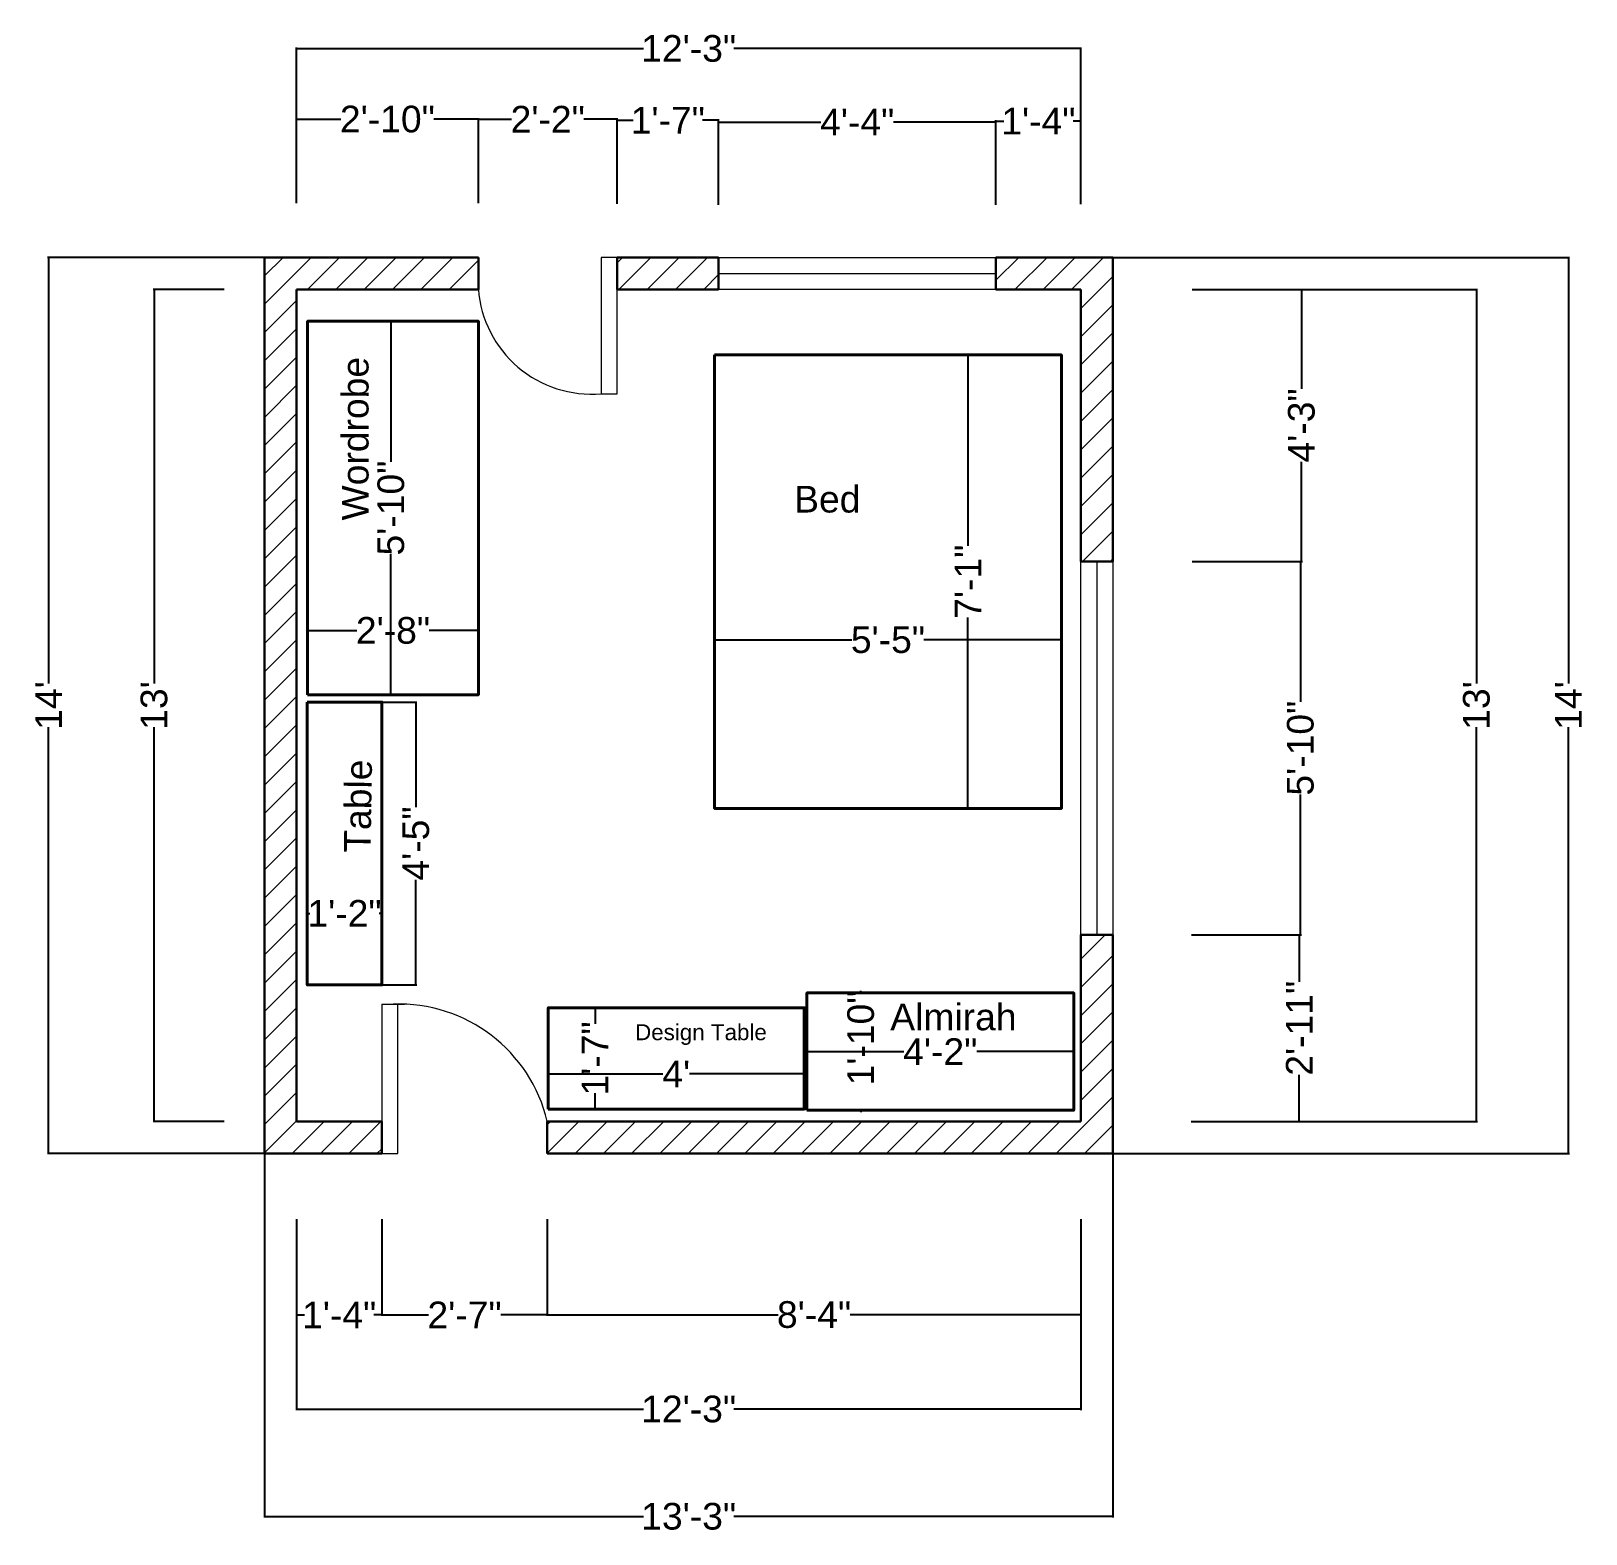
# Model space of a CAD drawing. Header units: inches. Extents: x 580 to 1301, y 234 to 610.
# Drawn here: x 580 to 871.4, y 234.2 to 515.9 of the extents above; entities outside this region: 1.
import ezdxf

# ---------------------------------------------------------------- set-up
doc = ezdxf.new("R2010")
doc.units = ezdxf.units.IN
doc.header["$MEASUREMENT"] = 0
for name, color, linetype, lineweight in [('dimention', 94, 'Continuous', 20), ('door', 170, 'Continuous', 20), ('furniture', 220, 'Continuous', 40), ('hatch', 130, 'Continuous', 15), ('text', 7, 'Continuous', 20), ('wall', 50, 'Continuous', 30), ('window', 240, 'Continuous', 20)]:
    doc.layers.add(name, color=color, linetype=linetype, lineweight=lineweight)
doc.styles.get("Standard").update_dxf_attribs({"font": 'arial.ttf', "height": 5})
doc.dimstyles.new('ass', dxfattribs={"dimscale": 1.001, "dimtxt": 5, "dimasz": 0.18, "dimexe": 0.18, "dimexo": 0.0625, "dimgap": 0.09, "dimtad": 0, "dimzin": 0, "dimdsep": 46, "dimlunit": 4, "dimtxsty": 'Standard', "dimcen": 0.09, "dimadec": 0, "dimazin": 0, "dimtfac": 1, "dimtofl": 0, "dimtmove": 0, "dimatfit": 3, "dimfxl": 1, "dimtolj": 1, "dimtzin": 0, "dimarcsym": 0})

# ---------------------------------------------------------------- blocks, each defined once
blk = doc.blocks.new('*D1')
at = {"layer": 'Defpoints', "color": 0, "transparency": 16777216}
for p in [(797.59, 467.46), (797.59, 416.46), (818.14, 416.46)]:
    blk.add_point(p, dxfattribs=at)
at = {"layer": 'dimention', "color": 0, "lineweight": -2, "transparency": 16777216}
for p, q in [((797.65, 467.46), (818.32, 467.46)), ((818.14, 467.28), (818.14, 448.8)), ((818.14, 416.64), (818.14, 435.13)), ((797.65, 416.46), (818.32, 416.46))]:
    blk.add_line(p, q, dxfattribs=at)
at = {"layer": 'dimention', "color": 0, "transparency": 16777216}
for points in [[(818.11, 467.28), (818.17, 467.28), (818.14, 467.46)], [(818.11, 416.64), (818.17, 416.64), (818.14, 416.46)]]:
    blk.add_solid(points, dxfattribs=at)
at = {"layer": 'dimention', "color": 0, "transparency": 16777216, "insert": (818.14, 441.96), "char_height": 5, "attachment_point": 5, "rotation": 90}
blk.add_mtext('\\A1;4\'-3"', dxfattribs=at)
blk = doc.blocks.new('*D2')
at = {"layer": 'Defpoints', "color": 0, "transparency": 16777216}
for p in [(797.59, 416.46), (797.49, 346.46), (817.95, 346.46)]:
    blk.add_point(p, dxfattribs=at)
at = {"layer": 'dimention', "color": 0, "lineweight": -2, "transparency": 16777216}
for p, q in [((797.65, 416.46), (818.13, 416.46)), ((817.95, 416.28), (817.95, 390.14)), ((817.95, 346.64), (817.95, 372.79)), ((797.55, 346.46), (818.13, 346.46))]:
    blk.add_line(p, q, dxfattribs=at)
at = {"layer": 'dimention', "color": 0, "transparency": 16777216}
for points in [[(817.92, 416.28), (817.98, 416.28), (817.95, 416.46)], [(817.92, 346.64), (817.98, 346.64), (817.95, 346.46)]]:
    blk.add_solid(points, dxfattribs=at)
at = {"layer": 'dimention', "color": 0, "transparency": 16777216, "insert": (817.95, 381.46), "char_height": 5, "attachment_point": 5, "rotation": 90}
blk.add_mtext('\\A1;5\'-10"', dxfattribs=at)
blk = doc.blocks.new('*D3')
at = {"layer": 'Defpoints', "color": 0, "transparency": 16777216}
for p in [(797.49, 346.46), (797.38, 311.46), (817.73, 311.46)]:
    blk.add_point(p, dxfattribs=at)
at = {"layer": 'dimention', "color": 0, "lineweight": -2, "transparency": 16777216}
for p, q in [((797.55, 346.46), (817.91, 346.46)), ((817.73, 346.28), (817.73, 337.69)), ((817.73, 311.64), (817.73, 320.24)), ((797.44, 311.46), (817.91, 311.46))]:
    blk.add_line(p, q, dxfattribs=at)
at = {"layer": 'dimention', "color": 0, "transparency": 16777216}
for points in [[(817.7, 346.28), (817.76, 346.28), (817.73, 346.46)], [(817.7, 311.64), (817.76, 311.64), (817.73, 311.46)]]:
    blk.add_solid(points, dxfattribs=at)
at = {"layer": 'dimention', "color": 0, "transparency": 16777216, "insert": (817.73, 328.96), "char_height": 5, "attachment_point": 5, "rotation": 90}
blk.add_mtext('\\A1;2\'-11"', dxfattribs=at)
blk = doc.blocks.new('*D4')
at = {"layer": 'Defpoints', "color": 0, "transparency": 16777216}
for p in [(807.99, 467.46), (813.98, 311.46), (850.94, 311.46)]:
    blk.add_point(p, dxfattribs=at)
at = {"layer": 'dimention', "color": 0, "lineweight": -2, "transparency": 16777216}
for p, q in [((808.05, 467.46), (851.12, 467.46)), ((850.94, 467.28), (850.94, 393.56)), ((850.94, 311.64), (850.94, 385.37)), ((814.05, 311.46), (851.12, 311.46))]:
    blk.add_line(p, q, dxfattribs=at)
at = {"layer": 'dimention', "color": 0, "transparency": 16777216}
for points in [[(850.91, 467.28), (850.97, 467.28), (850.94, 467.46)], [(850.91, 311.64), (850.97, 311.64), (850.94, 311.46)]]:
    blk.add_solid(points, dxfattribs=at)
at = {"layer": 'dimention', "color": 0, "transparency": 16777216, "insert": (850.94, 389.46), "char_height": 5, "attachment_point": 5, "rotation": 90}
blk.add_mtext("\\A1;13'", dxfattribs=at)
blk = doc.blocks.new('*D5')
at = {"layer": 'Defpoints', "color": 0, "transparency": 16777216}
for p in [(782.79, 473.46), (782.79, 305.46), (868.17, 305.46)]:
    blk.add_point(p, dxfattribs=at)
at = {"layer": 'dimention', "color": 0, "lineweight": -2, "transparency": 16777216}
for p, q in [((782.85, 473.46), (868.35, 473.46)), ((868.17, 473.28), (868.17, 393.56)), ((868.17, 305.64), (868.17, 385.37)), ((782.85, 305.46), (868.35, 305.46))]:
    blk.add_line(p, q, dxfattribs=at)
at = {"layer": 'dimention', "color": 0, "transparency": 16777216}
for points in [[(868.14, 473.28), (868.2, 473.28), (868.17, 473.46)], [(868.14, 305.64), (868.2, 305.64), (868.17, 305.46)]]:
    blk.add_solid(points, dxfattribs=at)
at = {"layer": 'dimention', "color": 0, "transparency": 16777216, "insert": (868.17, 389.46), "char_height": 5, "attachment_point": 5, "rotation": 90}
blk.add_mtext("\\A1;14'", dxfattribs=at)
blk = doc.blocks.new('*D6')
at = {"layer": 'Defpoints', "color": 0, "transparency": 16777216}
for p in [(629.79, 293.22), (645.79, 293.22), (645.79, 275.21)]:
    blk.add_point(p, dxfattribs=at)
at = {"layer": 'dimention', "color": 0, "lineweight": -2, "transparency": 16777216}
for p, q in [((629.79, 293.15), (629.79, 275.03)), ((645.79, 293.15), (645.79, 275.03)), ((629.97, 275.21), (631.29, 275.21)), ((645.61, 275.21), (644.29, 275.21))]:
    blk.add_line(p, q, dxfattribs=at)
at = {"layer": 'dimention', "color": 0, "transparency": 16777216}
for points in [[(629.97, 275.24), (629.97, 275.18), (629.79, 275.21)], [(645.61, 275.24), (645.61, 275.18), (645.79, 275.21)]]:
    blk.add_solid(points, dxfattribs=at)
at = {"layer": 'dimention', "color": 0, "transparency": 16777216, "insert": (637.79, 275.21), "char_height": 5, "attachment_point": 5}
blk.add_mtext('\\A1;1\'-4"', dxfattribs=at)
blk = doc.blocks.new('*D7')
at = {"layer": 'Defpoints', "color": 0, "transparency": 16777216}
for p in [(645.79, 293.23), (676.79, 293.24), (676.79, 275.23)]:
    blk.add_point(p, dxfattribs=at)
at = {"layer": 'dimention', "color": 0, "lineweight": -2, "transparency": 16777216}
for p, q in [((645.79, 293.16), (645.79, 275.05)), ((676.79, 293.18), (676.79, 275.05)), ((645.97, 275.23), (654.51, 275.23)), ((676.61, 275.23), (668.07, 275.23))]:
    blk.add_line(p, q, dxfattribs=at)
at = {"layer": 'dimention', "color": 0, "transparency": 16777216}
for points in [[(645.97, 275.26), (645.97, 275.2), (645.79, 275.23)], [(676.61, 275.26), (676.61, 275.2), (676.79, 275.23)]]:
    blk.add_solid(points, dxfattribs=at)
at = {"layer": 'dimention', "color": 0, "transparency": 16777216, "insert": (661.29, 275.23), "char_height": 5, "attachment_point": 5}
blk.add_mtext('\\A1;2\'-7"', dxfattribs=at)
blk = doc.blocks.new('*D8')
at = {"layer": 'Defpoints', "color": 0, "transparency": 16777216}
for p in [(676.79, 293.24), (776.79, 293.24), (776.79, 275.26)]:
    blk.add_point(p, dxfattribs=at)
at = {"layer": 'dimention', "color": 0, "lineweight": -2, "transparency": 16777216}
for p, q in [((676.79, 293.18), (676.79, 275.08)), ((776.79, 293.18), (776.79, 275.08)), ((676.97, 275.26), (720.05, 275.26)), ((776.61, 275.26), (733.53, 275.26))]:
    blk.add_line(p, q, dxfattribs=at)
at = {"layer": 'dimention', "color": 0, "transparency": 16777216}
for points in [[(676.97, 275.29), (676.97, 275.23), (676.79, 275.26)], [(776.61, 275.29), (776.61, 275.23), (776.79, 275.26)]]:
    blk.add_solid(points, dxfattribs=at)
at = {"layer": 'dimention', "color": 0, "transparency": 16777216, "insert": (726.79, 275.26), "char_height": 5, "attachment_point": 5}
blk.add_mtext('\\A1;8\'-4"', dxfattribs=at)
blk = doc.blocks.new('*D9')
at = {"layer": 'Defpoints', "color": 0, "transparency": 16777216}
for p in [(629.79, 284.39), (776.79, 284.39), (776.79, 257.56)]:
    blk.add_point(p, dxfattribs=at)
at = {"layer": 'dimention', "color": 0, "lineweight": -2, "transparency": 16777216}
for p, q in [((629.79, 284.33), (629.79, 257.38)), ((776.79, 284.33), (776.79, 257.38)), ((629.97, 257.56), (694.85, 257.56)), ((776.61, 257.56), (711.73, 257.56))]:
    blk.add_line(p, q, dxfattribs=at)
at = {"layer": 'dimention', "color": 0, "transparency": 16777216}
for points in [[(629.97, 257.59), (629.97, 257.53), (629.79, 257.56)], [(776.61, 257.59), (776.61, 257.53), (776.79, 257.56)]]:
    blk.add_solid(points, dxfattribs=at)
at = {"layer": 'dimention', "color": 0, "transparency": 16777216, "insert": (703.29, 257.56), "char_height": 5, "attachment_point": 5}
blk.add_mtext('\\A1;12\'-3"', dxfattribs=at)
blk = doc.blocks.new('*D10')
at = {"layer": 'Defpoints', "color": 0, "transparency": 16777216}
for p in [(623.79, 305.46), (782.79, 305.46), (782.79, 237.45)]:
    blk.add_point(p, dxfattribs=at)
at = {"layer": 'dimention', "color": 0, "lineweight": -2, "transparency": 16777216}
for p, q in [((623.79, 305.4), (623.79, 237.27)), ((782.79, 305.4), (782.79, 237.27)), ((623.97, 237.45), (694.85, 237.45)), ((782.61, 237.45), (711.73, 237.45))]:
    blk.add_line(p, q, dxfattribs=at)
at = {"layer": 'dimention', "color": 0, "transparency": 16777216}
for points in [[(623.97, 237.48), (623.97, 237.42), (623.79, 237.45)], [(782.61, 237.48), (782.61, 237.42), (782.79, 237.45)]]:
    blk.add_solid(points, dxfattribs=at)
at = {"layer": 'dimention', "color": 0, "transparency": 16777216, "insert": (703.29, 237.45), "char_height": 5, "attachment_point": 5}
blk.add_mtext('\\A1;13\'-3"', dxfattribs=at)
blk = doc.blocks.new('*D11')
at = {"layer": 'Defpoints', "color": 0, "transparency": 16777216}
for p in [(616.32, 467.46), (603.1, 311.46), (616.32, 311.46)]:
    blk.add_point(p, dxfattribs=at)
at = {"layer": 'dimention', "color": 0, "lineweight": -2, "transparency": 16777216}
for p, q in [((616.26, 467.46), (602.92, 467.46)), ((603.1, 467.28), (603.1, 393.56)), ((603.1, 311.64), (603.1, 385.37)), ((616.26, 311.46), (602.92, 311.46))]:
    blk.add_line(p, q, dxfattribs=at)
at = {"layer": 'dimention', "color": 0, "transparency": 16777216}
for points in [[(603.07, 467.28), (603.13, 467.28), (603.1, 467.46)], [(603.07, 311.64), (603.13, 311.64), (603.1, 311.46)]]:
    blk.add_solid(points, dxfattribs=at)
at = {"layer": 'dimention', "color": 0, "transparency": 16777216, "insert": (603.1, 389.46), "char_height": 5, "attachment_point": 5, "rotation": 90}
blk.add_mtext("\\A1;13'", dxfattribs=at)
blk = doc.blocks.new('*D12')
at = {"layer": 'Defpoints', "color": 0, "transparency": 16777216}
for p in [(623.79, 473.46), (583.33, 305.46), (623.79, 305.46)]:
    blk.add_point(p, dxfattribs=at)
at = {"layer": 'dimention', "color": 0, "lineweight": -2, "transparency": 16777216}
for p, q in [((623.73, 473.46), (583.15, 473.46)), ((583.33, 473.28), (583.33, 393.56)), ((583.33, 305.64), (583.33, 385.37)), ((623.73, 305.46), (583.15, 305.46))]:
    blk.add_line(p, q, dxfattribs=at)
at = {"layer": 'dimention', "color": 0, "transparency": 16777216}
for points in [[(583.3, 473.28), (583.36, 473.28), (583.33, 473.46)], [(583.3, 305.64), (583.36, 305.64), (583.33, 305.46)]]:
    blk.add_solid(points, dxfattribs=at)
at = {"layer": 'dimention', "color": 0, "transparency": 16777216, "insert": (583.33, 389.46), "char_height": 5, "attachment_point": 5, "rotation": 90}
blk.add_mtext("\\A1;14'", dxfattribs=at)
blk = doc.blocks.new('*D13')
at = {"layer": 'Defpoints', "color": 0, "transparency": 16777216}
for p in [(663.88, 499.36), (629.79, 483.53), (663.88, 483.53)]:
    blk.add_point(p, dxfattribs=at)
at = {"layer": 'dimention', "color": 0, "lineweight": -2, "transparency": 16777216}
for p, q in [((629.79, 483.6), (629.79, 499.54)), ((629.97, 499.36), (638.11, 499.36)), ((663.7, 499.36), (655.55, 499.36)), ((663.88, 483.6), (663.88, 499.54))]:
    blk.add_line(p, q, dxfattribs=at)
at = {"layer": 'dimention', "color": 0, "transparency": 16777216}
for points in [[(629.97, 499.39), (629.97, 499.33), (629.79, 499.36)], [(663.7, 499.39), (663.7, 499.33), (663.88, 499.36)]]:
    blk.add_solid(points, dxfattribs=at)
at = {"layer": 'dimention', "color": 0, "transparency": 16777216, "insert": (646.83, 499.36), "char_height": 5, "attachment_point": 5}
blk.add_mtext('\\A1;2\'-10"', dxfattribs=at)
blk = doc.blocks.new('*D14')
at = {"layer": 'Defpoints', "color": 0, "transparency": 16777216}
for p in [(689.88, 499.36), (663.88, 483.53), (689.88, 483.53)]:
    blk.add_point(p, dxfattribs=at)
at = {"layer": 'dimention', "color": 0, "lineweight": -2, "transparency": 16777216}
for p, q in [((663.88, 483.6), (663.88, 499.54)), ((664.06, 499.36), (670.1, 499.36)), ((689.7, 499.36), (683.65, 499.36)), ((689.88, 483.6), (689.88, 499.54))]:
    blk.add_line(p, q, dxfattribs=at)
at = {"layer": 'dimention', "color": 0, "transparency": 16777216}
for points in [[(664.06, 499.39), (664.06, 499.33), (663.88, 499.36)], [(689.7, 499.39), (689.7, 499.33), (689.88, 499.36)]]:
    blk.add_solid(points, dxfattribs=at)
at = {"layer": 'dimention', "color": 0, "transparency": 16777216, "insert": (676.88, 499.36), "char_height": 5, "attachment_point": 5}
blk.add_mtext('\\A1;2\'-2"', dxfattribs=at)
blk = doc.blocks.new('*D15')
at = {"layer": 'Defpoints', "color": 0, "transparency": 16777216}
for p in [(708.88, 499.18), (689.88, 483.44), (708.88, 483.44)]:
    blk.add_point(p, dxfattribs=at)
at = {"layer": 'dimention', "color": 0, "lineweight": -2, "transparency": 16777216}
for p, q in [((689.88, 483.51), (689.88, 499.36)), ((690.06, 499.18), (692.88, 499.18)), ((708.7, 499.18), (705.88, 499.18)), ((708.88, 483.51), (708.88, 499.36))]:
    blk.add_line(p, q, dxfattribs=at)
at = {"layer": 'dimention', "color": 0, "transparency": 16777216}
for points in [[(690.06, 499.21), (690.06, 499.15), (689.88, 499.18)], [(708.7, 499.21), (708.7, 499.15), (708.88, 499.18)]]:
    blk.add_solid(points, dxfattribs=at)
at = {"layer": 'dimention', "color": 0, "transparency": 16777216, "insert": (699.38, 499.18), "char_height": 5, "attachment_point": 5}
blk.add_mtext('\\A1;1\'-7"', dxfattribs=at)
blk = doc.blocks.new('*D16')
at = {"layer": 'Defpoints', "color": 0, "transparency": 16777216}
for p in [(760.88, 498.82), (708.88, 483.26), (760.88, 483.26)]:
    blk.add_point(p, dxfattribs=at)
at = {"layer": 'dimention', "color": 0, "lineweight": -2, "transparency": 16777216}
for p, q in [((708.88, 483.33), (708.88, 499)), ((709.06, 498.82), (728.04, 498.82)), ((760.7, 498.82), (741.71, 498.82)), ((760.88, 483.33), (760.88, 499))]:
    blk.add_line(p, q, dxfattribs=at)
at = {"layer": 'dimention', "color": 0, "transparency": 16777216}
for points in [[(709.06, 498.85), (709.06, 498.79), (708.88, 498.82)], [(760.7, 498.85), (760.7, 498.79), (760.88, 498.82)]]:
    blk.add_solid(points, dxfattribs=at)
at = {"layer": 'dimention', "color": 0, "transparency": 16777216, "insert": (734.88, 498.82), "char_height": 5, "attachment_point": 5}
blk.add_mtext('\\A1;4\'-4"', dxfattribs=at)
blk = doc.blocks.new('*D17')
at = {"layer": 'Defpoints', "color": 0, "transparency": 16777216}
for p in [(776.79, 499), (760.88, 483.35), (776.79, 483.35)]:
    blk.add_point(p, dxfattribs=at)
at = {"layer": 'dimention', "color": 0, "lineweight": -2, "transparency": 16777216}
for p, q in [((760.88, 483.42), (760.88, 499.18)), ((761.06, 499), (762.33, 499)), ((776.61, 499), (775.33, 499)), ((776.79, 483.42), (776.79, 499.18))]:
    blk.add_line(p, q, dxfattribs=at)
at = {"layer": 'dimention', "color": 0, "transparency": 16777216}
for points in [[(761.06, 499.03), (761.06, 498.97), (760.88, 499)], [(776.61, 499.03), (776.61, 498.97), (776.79, 499)]]:
    blk.add_solid(points, dxfattribs=at)
at = {"layer": 'dimention', "color": 0, "transparency": 16777216, "insert": (768.83, 499), "char_height": 5, "attachment_point": 5}
blk.add_mtext('\\A1;1\'-4"', dxfattribs=at)
blk = doc.blocks.new('*D18')
at = {"layer": 'Defpoints', "color": 0, "transparency": 16777216}
for p in [(776.79, 512.6), (629.79, 490.15), (776.79, 490.15)]:
    blk.add_point(p, dxfattribs=at)
at = {"layer": 'dimention', "color": 0, "lineweight": -2, "transparency": 16777216}
for p, q in [((629.79, 490.22), (629.79, 512.78)), ((629.97, 512.6), (694.85, 512.6)), ((776.61, 512.6), (711.73, 512.6)), ((776.79, 490.22), (776.79, 512.78))]:
    blk.add_line(p, q, dxfattribs=at)
at = {"layer": 'dimention', "color": 0, "transparency": 16777216}
for points in [[(629.97, 512.63), (629.97, 512.57), (629.79, 512.6)], [(776.61, 512.63), (776.61, 512.57), (776.79, 512.6)]]:
    blk.add_solid(points, dxfattribs=at)
at = {"layer": 'dimention', "color": 0, "transparency": 16777216, "insert": (703.29, 512.6), "char_height": 5, "attachment_point": 5}
blk.add_mtext('\\A1;12\'-3"', dxfattribs=at)
blk = doc.blocks.new('*D19')
at = {"layer": 'Defpoints', "color": 0, "transparency": 16777216}
for p in [(708.14, 455.17), (773.14, 455.17), (773.14, 401.77)]:
    blk.add_point(p, dxfattribs=at)
at = {"layer": 'dimention', "color": 0, "lineweight": -2, "transparency": 16777216}
for p, q in [((708.14, 455.11), (708.14, 401.59)), ((773.14, 455.11), (773.14, 401.59)), ((708.32, 401.77), (733.9, 401.77)), ((772.96, 401.77), (747.37, 401.77))]:
    blk.add_line(p, q, dxfattribs=at)
at = {"layer": 'dimention', "color": 0, "transparency": 16777216}
for points in [[(708.32, 401.8), (708.32, 401.74), (708.14, 401.77)], [(772.96, 401.8), (772.96, 401.74), (773.14, 401.77)]]:
    blk.add_solid(points, dxfattribs=at)
at = {"layer": 'dimention', "color": 0, "transparency": 16777216, "insert": (740.64, 401.77), "char_height": 5, "attachment_point": 5}
blk.add_mtext('\\A1;5\'-5"', dxfattribs=at)
blk = doc.blocks.new('*D20')
at = {"layer": 'Defpoints', "color": 0, "transparency": 16777216}
for p in [(708.14, 455.17), (708.14, 370.17), (755.64, 370.17)]:
    blk.add_point(p, dxfattribs=at)
at = {"layer": 'dimention', "color": 0, "lineweight": -2, "transparency": 16777216}
for p, q in [((708.2, 455.17), (755.82, 455.17)), ((755.64, 454.99), (755.64, 419.39)), ((755.64, 370.35), (755.64, 405.95)), ((708.2, 370.17), (755.82, 370.17))]:
    blk.add_line(p, q, dxfattribs=at)
at = {"layer": 'dimention', "color": 0, "transparency": 16777216}
for points in [[(755.61, 454.99), (755.67, 454.99), (755.64, 455.17)], [(755.61, 370.35), (755.67, 370.35), (755.64, 370.17)]]:
    blk.add_solid(points, dxfattribs=at)
at = {"layer": 'dimention', "color": 0, "transparency": 16777216, "insert": (755.64, 412.67), "char_height": 5, "attachment_point": 5, "rotation": 90}
blk.add_mtext('\\A1;7\'-1"', dxfattribs=at)
blk = doc.blocks.new('*D21')
at = {"layer": 'Defpoints', "color": 0, "transparency": 16777216}
for p in [(725.45, 335.58), (775.45, 335.58), (775.45, 324.58)]:
    blk.add_point(p, dxfattribs=at)
at = {"layer": 'dimention', "color": 0, "lineweight": -2, "transparency": 16777216}
for p, q in [((725.45, 335.52), (725.45, 324.4)), ((775.45, 335.52), (775.45, 324.4)), ((725.63, 324.58), (743.61, 324.58)), ((775.27, 324.58), (757.28, 324.58))]:
    blk.add_line(p, q, dxfattribs=at)
at = {"layer": 'dimention', "color": 0, "transparency": 16777216}
for points in [[(725.63, 324.61), (725.63, 324.55), (725.45, 324.58)], [(775.27, 324.61), (775.27, 324.55), (775.45, 324.58)]]:
    blk.add_solid(points, dxfattribs=at)
at = {"layer": 'dimention', "color": 0, "transparency": 16777216, "insert": (750.45, 324.58), "char_height": 5, "attachment_point": 5}
blk.add_mtext('\\A1;4\'-2"', dxfattribs=at)
blk = doc.blocks.new('*D22')
at = {"layer": 'Defpoints', "color": 0, "transparency": 16777216}
for p in [(775.45, 335.58), (735.55, 313.58), (775.45, 313.58)]:
    blk.add_point(p, dxfattribs=at)
at = {"layer": 'dimention', "color": 0, "lineweight": -2, "transparency": 16777216}
for p, q in [((775.39, 335.58), (735.37, 335.58)), ((735.55, 335.76), (735.55, 335.95)), ((775.39, 313.58), (735.37, 313.58)), ((735.55, 313.4), (735.55, 313.22))]:
    blk.add_line(p, q, dxfattribs=at)
at = {"layer": 'dimention', "color": 0, "transparency": 16777216}
for points in [[(735.52, 335.76), (735.58, 335.76), (735.55, 335.58)], [(735.52, 313.4), (735.58, 313.4), (735.55, 313.58)]]:
    blk.add_solid(points, dxfattribs=at)
at = {"layer": 'dimention', "color": 0, "transparency": 16777216, "insert": (735.55, 327.14), "char_height": 5, "attachment_point": 5, "rotation": 90}
blk.add_mtext('\\A1;1\'-10"', dxfattribs=at)
blk = doc.blocks.new('*D23')
at = {"layer": 'Defpoints', "color": 0, "transparency": 16777216}
for p in [(676.96, 332.8), (724.96, 332.8), (724.96, 320.39)]:
    blk.add_point(p, dxfattribs=at)
at = {"layer": 'dimention', "color": 0, "lineweight": -2, "transparency": 16777216}
for p, q in [((676.96, 332.74), (676.96, 320.21)), ((724.96, 332.74), (724.96, 320.21)), ((677.14, 320.39), (698.47, 320.39)), ((724.78, 320.39), (703.46, 320.39))]:
    blk.add_line(p, q, dxfattribs=at)
at = {"layer": 'dimention', "color": 0, "transparency": 16777216}
for points in [[(677.14, 320.42), (677.14, 320.36), (676.96, 320.39)], [(724.78, 320.42), (724.78, 320.36), (724.96, 320.39)]]:
    blk.add_solid(points, dxfattribs=at)
at = {"layer": 'dimention', "color": 0, "transparency": 16777216, "insert": (700.96, 320.39), "char_height": 5, "attachment_point": 5}
blk.add_mtext("\\A1;4'", dxfattribs=at)
blk = doc.blocks.new('*D24')
at = {"layer": 'Defpoints', "color": 0, "transparency": 16777216}
for p in [(676.96, 332.8), (676.96, 313.8), (685.74, 313.8)]:
    blk.add_point(p, dxfattribs=at)
at = {"layer": 'dimention', "color": 0, "lineweight": -2, "transparency": 16777216}
for p, q in [((677.03, 332.8), (685.92, 332.8)), ((685.74, 332.62), (685.74, 329.8)), ((685.74, 313.98), (685.74, 316.8)), ((677.03, 313.8), (685.92, 313.8))]:
    blk.add_line(p, q, dxfattribs=at)
at = {"layer": 'dimention', "color": 0, "transparency": 16777216}
for points in [[(685.71, 332.62), (685.77, 332.62), (685.74, 332.8)], [(685.71, 313.98), (685.77, 313.98), (685.74, 313.8)]]:
    blk.add_solid(points, dxfattribs=at)
at = {"layer": 'dimention', "color": 0, "transparency": 16777216, "insert": (685.74, 323.3), "char_height": 5, "attachment_point": 5, "rotation": 90}
blk.add_mtext('\\A1;1\'-7"', dxfattribs=at)
blk = doc.blocks.new('*D25')
at = {"layer": 'Defpoints', "color": 0, "transparency": 16777216}
for p in [(663.88, 403.51), (631.88, 391.47), (663.88, 391.47)]:
    blk.add_point(p, dxfattribs=at)
at = {"layer": 'dimention', "color": 0, "lineweight": -2, "transparency": 16777216}
for p, q in [((631.88, 391.54), (631.88, 403.69)), ((632.06, 403.51), (641.1, 403.51)), ((663.7, 403.51), (654.65, 403.51)), ((663.88, 391.54), (663.88, 403.69))]:
    blk.add_line(p, q, dxfattribs=at)
at = {"layer": 'dimention', "color": 0, "transparency": 16777216}
for points in [[(632.06, 403.54), (632.06, 403.48), (631.88, 403.51)], [(663.7, 403.54), (663.7, 403.48), (663.88, 403.51)]]:
    blk.add_solid(points, dxfattribs=at)
at = {"layer": 'dimention', "color": 0, "transparency": 16777216, "insert": (647.88, 403.51), "char_height": 5, "attachment_point": 5}
blk.add_mtext('\\A1;2\'-8"', dxfattribs=at)
blk = doc.blocks.new('*D26')
at = {"layer": 'Defpoints', "color": 0, "transparency": 16777216}
for p in [(663.88, 461.47), (647.49, 391.47), (663.88, 391.47)]:
    blk.add_point(p, dxfattribs=at)
at = {"layer": 'dimention', "color": 0, "lineweight": -2, "transparency": 16777216}
for p, q in [((663.81, 461.47), (647.31, 461.47)), ((647.49, 461.29), (647.49, 435.15)), ((647.49, 391.66), (647.49, 417.8)), ((663.81, 391.47), (647.31, 391.47))]:
    blk.add_line(p, q, dxfattribs=at)
at = {"layer": 'dimention', "color": 0, "transparency": 16777216}
for points in [[(647.46, 461.29), (647.52, 461.29), (647.49, 461.47)], [(647.46, 391.66), (647.52, 391.66), (647.49, 391.47)]]:
    blk.add_solid(points, dxfattribs=at)
at = {"layer": 'dimention', "color": 0, "transparency": 16777216, "insert": (647.49, 426.47), "char_height": 5, "attachment_point": 5, "rotation": 90}
blk.add_mtext('\\A1;5\'-10"', dxfattribs=at)
blk = doc.blocks.new('*D27')
at = {"layer": 'Defpoints', "color": 0, "transparency": 16777216}
for p in [(631.79, 350.5), (631.79, 337.09), (645.79, 337.09)]:
    blk.add_point(p, dxfattribs=at)
at = {"layer": 'dimention', "color": 0, "lineweight": -2, "transparency": 16777216}
for p, q in [((631.79, 337.15), (631.79, 350.68)), ((631.97, 350.5), (632.29, 350.5)), ((645.61, 350.5), (645.29, 350.5)), ((645.79, 337.15), (645.79, 350.68))]:
    blk.add_line(p, q, dxfattribs=at)
at = {"layer": 'dimention', "color": 0, "transparency": 16777216}
for points in [[(631.97, 350.53), (631.97, 350.47), (631.79, 350.5)], [(645.61, 350.53), (645.61, 350.47), (645.79, 350.5)]]:
    blk.add_solid(points, dxfattribs=at)
at = {"layer": 'dimention', "color": 0, "transparency": 16777216, "insert": (638.79, 350.5), "char_height": 5, "attachment_point": 5}
blk.add_mtext('\\A1;1\'-2"', dxfattribs=at)
blk = doc.blocks.new('*D28')
at = {"layer": 'Defpoints', "color": 0, "transparency": 16777216}
for p in [(645.79, 390.09), (652.16, 390.09), (645.2, 337.09)]:
    blk.add_point(p, dxfattribs=at)
at = {"layer": 'dimention', "color": 0, "lineweight": -2, "transparency": 16777216}
for p, q in [((645.86, 390.09), (652.34, 390.09)), ((652.16, 389.91), (652.16, 370.43)), ((652.16, 337.27), (652.16, 356.75)), ((645.27, 337.09), (652.34, 337.09))]:
    blk.add_line(p, q, dxfattribs=at)
at = {"layer": 'dimention', "color": 0, "transparency": 16777216}
for points in [[(652.13, 389.91), (652.19, 389.91), (652.16, 390.09)], [(652.13, 337.27), (652.19, 337.27), (652.16, 337.09)]]:
    blk.add_solid(points, dxfattribs=at)
at = {"layer": 'dimention', "color": 0, "transparency": 16777216, "insert": (652.16, 363.59), "char_height": 5, "attachment_point": 5, "rotation": 90}
blk.add_mtext('\\A1;4\'-5"', dxfattribs=at)

msp = doc.modelspace()

# ---------------------------------------------------------------- hatches: boundary and pattern name
at = {"layer": 'hatch'}
h = msp.add_hatch(dxfattribs=at)
h.set_pattern_fill('ANSI31', color=256, scale=30)
h.paths.add_polyline_path([(663.876, 473.465), (623.789, 473.465), (623.789, 305.465), (645.789, 305.465), (645.789, 311.465), (629.789, 311.465), (629.789, 467.465), (663.876, 467.465)])
h.paths.add_polyline_path([(708.876, 473.465), (689.876, 473.465), (689.876, 467.465), (708.876, 467.465)])
h.paths.add_polyline_path([(782.789, 473.465), (760.876, 473.465), (760.876, 467.465), (776.789, 467.465), (776.789, 416.465), (782.789, 416.465)])
h.paths.add_polyline_path([(782.789, 346.465), (776.789, 346.465), (776.789, 311.465), (676.789, 311.465), (676.789, 305.465), (782.789, 305.465)])

# ---------------------------------------------------------------- linework, layer by layer
at = {"layer": 'door'}
for p, q in [((1300.562, 609.886), (1300.562, 609.886)), ((663.876, 498.666), (663.876, 498.666)), ((689.876, 473.465), (686.876, 473.465)), ((686.876, 473.465), (686.876, 447.894)), ((687.577, 473.921), (687.577, 473.921)), ((689.876, 447.894), (689.876, 473.465)), ((689.876, 467.465), (689.876, 467.465)), ((686.876, 447.894), (689.876, 447.894)), ((645.789, 333.478), (650.007, 333.478)), ((645.789, 333.478), (645.789, 305.465)), ((648.789, 311.465), (648.789, 333.478)), ((648.789, 305.465), (648.789, 311.465)), ((645.789, 305.465), (648.789, 305.465)), ((676.789, 290.882), (676.789, 290.882)), ((676.789, 290.882), (676.789, 290.882))]:
    msp.add_line(p, q, dxfattribs=at)
for centre, radius, start, end in [((685.086, 469.09), 21.271, 184.3813, 274.82922), ((648.953, 304.896), 28.601, 13.27632, 92.11296)]:
    msp.add_arc(centre, radius, start, end, dxfattribs=at)
at = {"layer": 'furniture'}
for points in [[(631.876, 391.475), (663.876, 391.475), (663.876, 461.475), (631.876, 461.475)], [(708.138, 455.17), (708.138, 370.17), (773.138, 370.17), (773.138, 455.17)], [(631.794, 390.091), (631.794, 337.091), (645.794, 337.091), (645.794, 390.091)], [(725.448, 313.585), (775.448, 313.585), (775.448, 335.585), (725.448, 335.585)], [(676.965, 313.799), (724.965, 313.799), (724.965, 332.799), (676.965, 332.799)]]:
    msp.add_lwpolyline(points, close=True, dxfattribs=at)
at = {"layer": 'wall'}
for p, q in [((623.789, 473.465), (623.789, 305.465)), ((663.876, 473.465), (623.789, 473.465)), ((663.876, 473.465), (663.876, 467.465)), ((689.876, 473.465), (689.876, 467.465)), ((708.876, 473.465), (689.876, 473.465)), ((708.876, 467.465), (708.876, 473.465)), ((760.876, 467.465), (760.876, 473.465)), ((782.789, 473.465), (760.876, 473.465)), ((782.789, 416.465), (782.789, 473.465)), ((629.789, 467.465), (629.789, 311.465)), ((663.876, 467.465), (629.789, 467.465)), ((708.876, 467.465), (689.876, 467.465)), ((776.789, 467.465), (760.876, 467.465)), ((776.789, 416.465), (776.789, 467.465)), ((782.789, 416.465), (776.789, 416.465)), ((776.789, 311.465), (776.789, 346.465)), ((776.789, 346.465), (782.789, 346.465)), ((782.789, 305.465), (782.789, 346.465)), ((629.789, 311.465), (645.789, 311.465)), ((645.789, 311.465), (645.789, 305.465)), ((676.789, 311.465), (676.789, 305.465)), ((676.789, 311.465), (776.789, 311.465)), ((776.789, 311.465), (776.789, 311.465)), ((623.789, 305.465), (645.789, 305.465)), ((676.789, 305.465), (782.789, 305.465))]:
    msp.add_line(p, q, dxfattribs=at)
at = {"layer": 'window'}
for p, q in [((708.876, 470.465), (760.876, 470.465)), ((779.789, 416.465), (779.789, 346.465)), ((831.326, 311.465), (831.326, 311.465))]:
    msp.add_line(p, q, dxfattribs=at)
for points in [[(708.876, 473.465), (760.876, 473.465), (760.876, 467.465), (708.876, 467.465)], [(776.789, 416.465), (782.789, 416.465), (782.789, 346.465), (776.789, 346.465)]]:
    msp.add_lwpolyline(points, close=True, dxfattribs=at)

# ---------------------------------------------------------------- texts
at = {"layer": 'text', "char_height": 5, "attachment_point": 1}
for s, width, insert, rotation in [('Wordrobe', 33.07102, (638.29, 424.144), 90), ('Table', 10.92525, (638.663, 361.905), 89.06901)]:
    msp.add_mtext_dynamic_manual_height_columns(s, width=width, gutter_width=25, heights=[0], dxfattribs=dict(at, insert=insert, rotation=rotation))
at = {"layer": 'text', "attachment_point": 1}
for s, width, insert, char_height in [('Bed', 24.80327, (723.056, 430.634), 5), ('Almirah', 32.48047, (741.068, 333.577), 5), ('Design Table', 36.02379, (693.249, 329.721), 3)]:
    msp.add_mtext_dynamic_manual_height_columns(s, width=width, gutter_width=25, heights=[0], dxfattribs=dict(at, insert=insert, char_height=char_height))

# ---------------------------------------------------------------- dimensions: what is measured, and where the dimension line sits
at = {"layer": 'dimention'}
for base, p1, p2, picture, middle in [((776.789, 512.598), (629.789, 490.153), (776.789, 490.153), '*D18', (703.289, 512.598)), ((663.876, 403.512), (631.876, 391.475), (663.876, 391.475), '*D25', (647.876, 403.512)), ((724.965, 320.389), (676.965, 332.799), (724.965, 332.799), '*D23', (700.965, 320.389)), ((645.789, 275.209), (629.789, 293.215), (645.789, 293.215), '*D6', (637.789, 275.209)), ((676.789, 275.232), (645.789, 293.227), (676.789, 293.242), '*D7', (661.289, 275.232)), ((776.789, 275.263), (676.789, 293.242), (776.789, 293.242), '*D8', (726.789, 275.263)), ((776.789, 257.561), (629.789, 284.391), (776.789, 284.391), '*D9', (703.289, 257.561))]:
    dim = msp.add_linear_dim(base=base, p1=p1, p2=p2, dimstyle='ass', dxfattribs=at)
    dim.commit()
    dim.dimension.update_dxf_attribs({"geometry": picture, "text_midpoint": middle})
for base, p1, p2, picture, middle in [((663.876, 499.359), (629.789, 483.533), (663.876, 483.533), '*D13', (646.833, 499.359)), ((689.876, 499.359), (663.876, 483.533), (689.876, 483.533), '*D14', (676.876, 499.359)), ((708.876, 499.179), (689.876, 483.443), (708.876, 483.443), '*D15', (699.376, 499.179)), ((760.876, 498.819), (708.876, 483.263), (760.876, 483.263), '*D16', (734.876, 498.819)), ((776.789, 498.999), (760.876, 483.353), (776.789, 483.353), '*D17', (768.833, 498.999)), ((773.138, 401.767), (708.138, 455.17), (773.138, 455.17), '*D19', (740.638, 401.767)), ((631.794, 350.497), (645.794, 337.091), (631.794, 337.091), '*D27', (638.794, 350.497)), ((775.448, 324.585), (725.448, 335.585), (775.448, 335.585), '*D21', (750.448, 324.585)), ((782.789, 237.453), (623.789, 305.465), (782.789, 305.465), '*D10', (703.289, 237.453))]:
    dim = msp.add_linear_dim(base=base, p1=p1, p2=p2, dimstyle='ass', dxfattribs=at)
    dim.commit()
    dim.dimension.update_dxf_attribs({"geometry": picture, "text_midpoint": middle, "dimtype": 160})
for base, p1, p2, picture, middle in [((583.331, 305.465), (623.789, 473.465), (623.789, 305.465), '*D12', (583.331, 389.465)), ((868.166, 305.465), (782.789, 473.465), (782.789, 305.465), '*D5', (868.166, 389.465)), ((603.099, 311.465), (616.323, 467.465), (616.323, 311.465), '*D11', (603.099, 389.465)), ((818.141, 416.465), (797.587, 467.465), (797.587, 416.465), '*D1', (818.141, 441.965)), ((850.935, 311.465), (807.985, 467.465), (813.984, 311.465), '*D4', (850.935, 389.465)), ((647.487, 391.475), (663.876, 461.475), (663.876, 391.475), '*D26', (647.487, 426.475)), ((817.949, 346.465), (797.587, 416.465), (797.49, 346.465), '*D2', (817.949, 381.465)), ((817.728, 311.465), (797.49, 346.465), (797.38, 311.465), '*D3', (817.728, 328.965)), ((685.735, 313.799), (676.965, 332.799), (676.965, 313.799), '*D24', (685.735, 323.299))]:
    dim = msp.add_linear_dim(base=base, p1=p1, p2=p2, angle=90, dimstyle='ass', dxfattribs=at)
    dim.commit()
    dim.dimension.update_dxf_attribs({"geometry": picture, "text_midpoint": middle})
for base, p1, p2, picture, middle in [((755.64, 370.17), (708.138, 455.17), (708.138, 370.17), '*D20', (755.64, 412.67)), ((652.155, 390.091), (645.204, 337.091), (645.794, 390.091), '*D28', (652.155, 363.591)), ((735.548, 313.585), (775.448, 335.585), (775.448, 313.585), '*D22', (735.548, 327.138))]:
    dim = msp.add_linear_dim(base=base, p1=p1, p2=p2, angle=90, dimstyle='ass', dxfattribs=at)
    dim.commit()
    dim.dimension.update_dxf_attribs({"geometry": picture, "text_midpoint": middle, "dimtype": 160})

doc.saveas('drawing.dxf')
